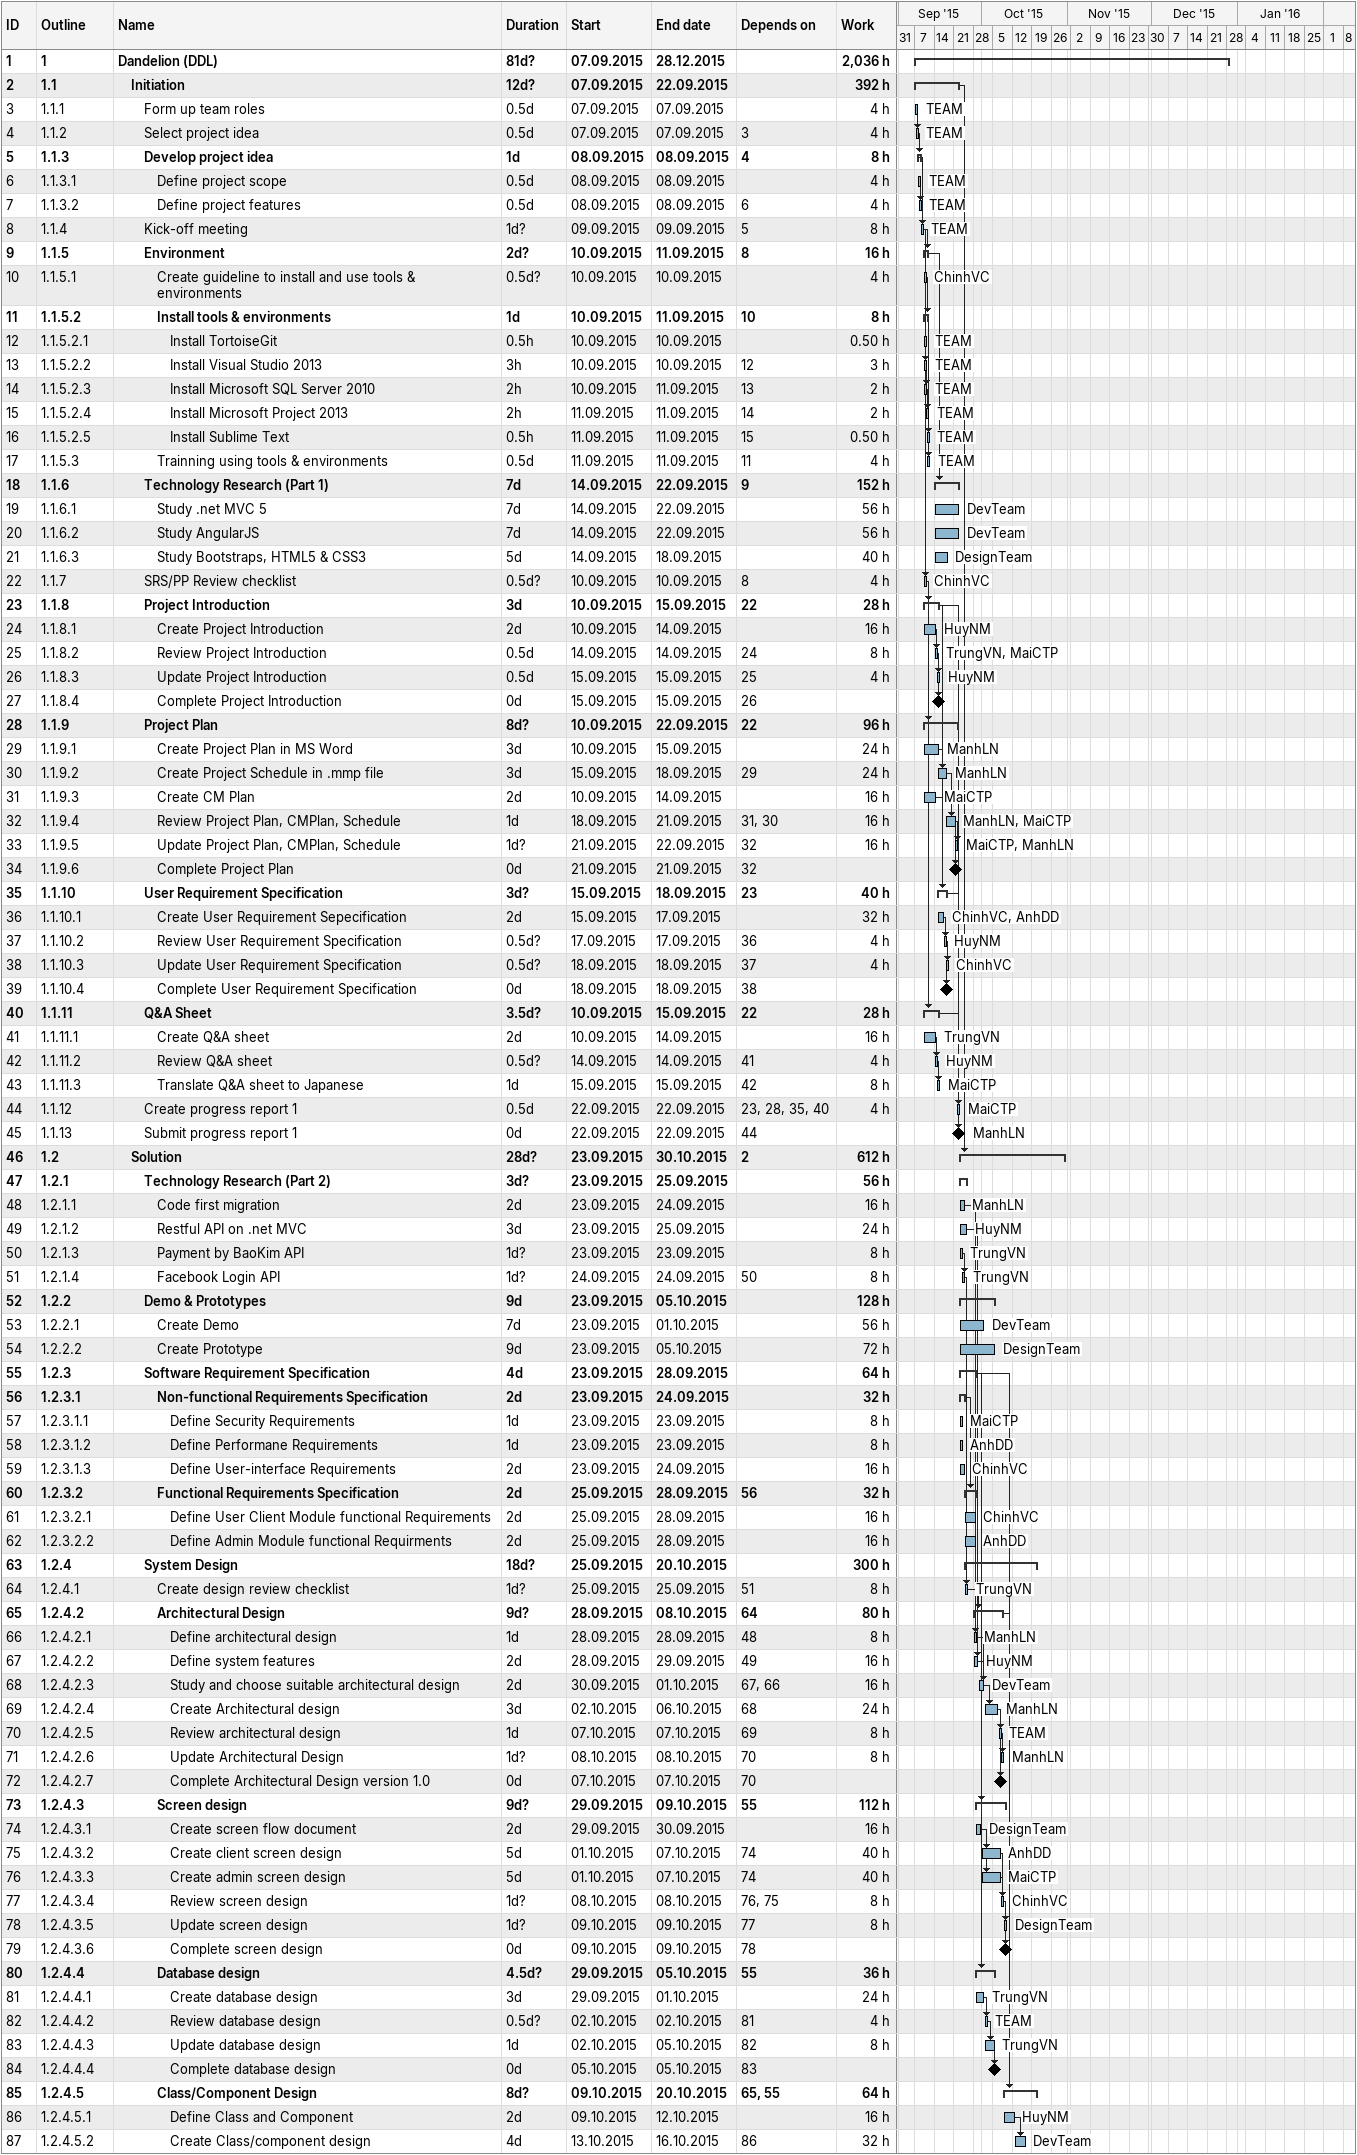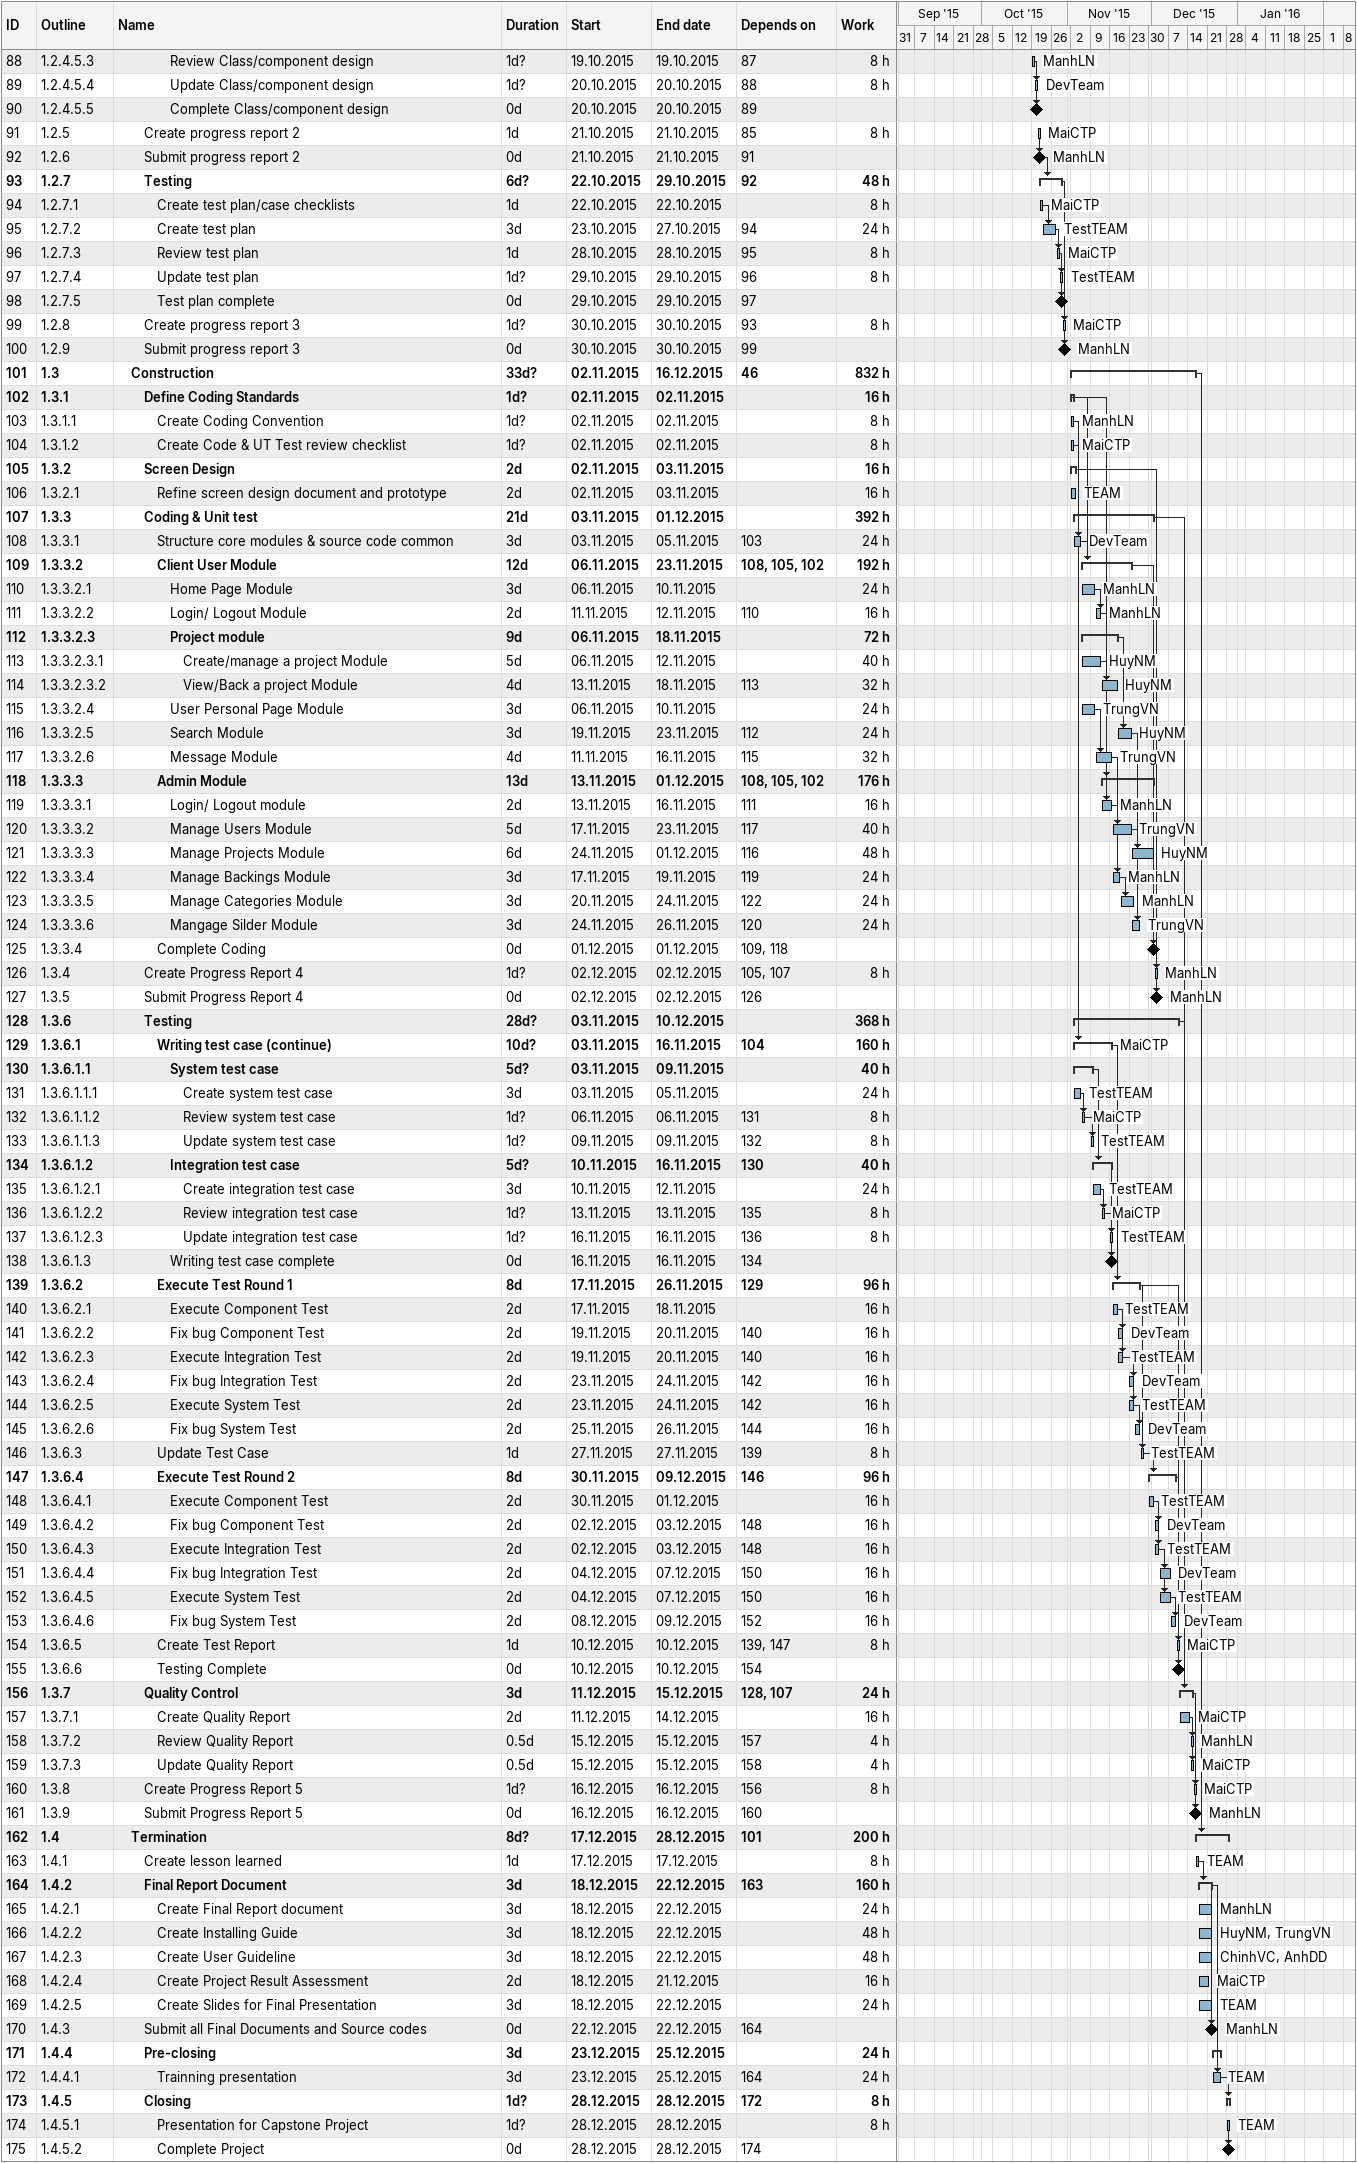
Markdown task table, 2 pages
| ID | WBS | Task | Duration | Start | Finish | Predecessors | Resources | Work (h) |
|---|---|---|---|---|---|---|---|---|
| 1 | 1 | **Dandelion (DDL)** | 81d? | 2015-09-07 | 2015-12-28 |  |  | 2036 |
| 2 | 1.1 | **Initiation** | 12d? | 2015-09-07 | 2015-09-22 |  |  | 392 |
| 3 | 1.1.1 | Form up team roles | 0.5d | 2015-09-07 | 2015-09-07 |  | TEAM | 4 |
| 4 | 1.1.2 | Select project idea | 0.5d | 2015-09-07 | 2015-09-07 | 3 | TEAM | 4 |
| 5 | 1.1.3 | **Develop project idea** | 1d | 2015-09-08 | 2015-09-08 | 4 |  | 8 |
| 6 | 1.1.3.1 | Define project scope | 0.5d | 2015-09-08 | 2015-09-08 |  | TEAM | 4 |
| 7 | 1.1.3.2 | Define project features | 0.5d | 2015-09-08 | 2015-09-08 | 6 | TEAM | 4 |
| 8 | 1.1.4 | Kick-off meeting | 1d? | 2015-09-09 | 2015-09-09 | 5 | TEAM | 8 |
| 9 | 1.1.5 | **Environment** | 2d? | 2015-09-10 | 2015-09-11 | 8 |  | 16 |
| 10 | 1.1.5.1 | Create guideline to install and use tools & environments | 0.5d? | 2015-09-10 | 2015-09-10 |  | ChinhVC | 4 |
| 11 | 1.1.5.2 | **Install tools & environments** | 1d | 2015-09-10 | 2015-09-11 | 10 |  | 8 |
| 12 | 1.1.5.2.1 | Install TortoiseGit | 0.5h | 2015-09-10 | 2015-09-10 |  | TEAM | 0.50 |
| 13 | 1.1.5.2.2 | Install Visual Studio 2013 | 3h | 2015-09-10 | 2015-09-10 | 12 | TEAM | 3 |
| 14 | 1.1.5.2.3 | Install Microsoft SQL Server 2010 | 2h | 2015-09-10 | 2015-09-11 | 13 | TEAM | 2 |
| 15 | 1.1.5.2.4 | Install Microsoft Project 2013 | 2h | 2015-09-11 | 2015-09-11 | 14 | TEAM | 2 |
| 16 | 1.1.5.2.5 | Install Sublime Text | 0.5h | 2015-09-11 | 2015-09-11 | 15 | TEAM | 0.50 |
| 17 | 1.1.5.3 | Trainning using tools & environments | 0.5d | 2015-09-11 | 2015-09-11 | 11 | TEAM | 4 |
| 18 | 1.1.6 | **Technology Research (Part 1)** | 7d | 2015-09-14 | 2015-09-22 | 9 |  | 152 |
| 19 | 1.1.6.1 | Study .net MVC 5 | 7d | 2015-09-14 | 2015-09-22 |  | DevTeam | 56 |
| 20 | 1.1.6.2 | Study AngularJS | 7d | 2015-09-14 | 2015-09-22 |  | DevTeam | 56 |
| 21 | 1.1.6.3 | Study Bootstraps, HTML5 & CSS3 | 5d | 2015-09-14 | 2015-09-18 |  | DesignTeam | 40 |
| 22 | 1.1.7 | SRS/PP Review checklist | 0.5d? | 2015-09-10 | 2015-09-10 | 8 | ChinhVC | 4 |
| 23 | 1.1.8 | **Project Introduction** | 3d | 2015-09-10 | 2015-09-15 | 22 |  | 28 |
| 24 | 1.1.8.1 | Create Project Introduction | 2d | 2015-09-10 | 2015-09-14 |  | HuyNM | 16 |
| 25 | 1.1.8.2 | Review Project Introduction | 0.5d | 2015-09-14 | 2015-09-14 | 24 | TrungVN, MaiCTP | 8 |
| 26 | 1.1.8.3 | Update Project Introduction | 0.5d | 2015-09-15 | 2015-09-15 | 25 | HuyNM | 4 |
| 27 | 1.1.8.4 | Complete Project Introduction | 0d | 2015-09-15 | 2015-09-15 | 26 |  |  |
| 28 | 1.1.9 | **Project Plan** | 8d? | 2015-09-10 | 2015-09-22 | 22 |  | 96 |
| 29 | 1.1.9.1 | Create Project Plan in MS Word | 3d | 2015-09-10 | 2015-09-15 |  | ManhLN | 24 |
| 30 | 1.1.9.2 | Create Project Schedule in .mmp file | 3d | 2015-09-15 | 2015-09-18 | 29 | ManhLN | 24 |
| 31 | 1.1.9.3 | Create CM Plan | 2d | 2015-09-10 | 2015-09-14 |  | MaiCTP | 16 |
| 32 | 1.1.9.4 | Review Project Plan, CMPlan, Schedule | 1d | 2015-09-18 | 2015-09-21 | 31, 30 | ManhLN, MaiCTP | 16 |
| 33 | 1.1.9.5 | Update Project Plan, CMPlan, Schedule | 1d? | 2015-09-21 | 2015-09-22 | 32 | MaiCTP, ManhLN | 16 |
| 34 | 1.1.9.6 | Complete Project Plan | 0d | 2015-09-21 | 2015-09-21 | 32 |  |  |
| 35 | 1.1.10 | **User Requirement Specification** | 3d? | 2015-09-15 | 2015-09-18 | 23 |  | 40 |
| 36 | 1.1.10.1 | Create User Requirement Sepecification | 2d | 2015-09-15 | 2015-09-17 |  | ChinhVC, AnhDD | 32 |
| 37 | 1.1.10.2 | Review User Requirement Specification | 0.5d? | 2015-09-17 | 2015-09-17 | 36 | HuyNM | 4 |
| 38 | 1.1.10.3 | Update User Requirement Specification | 0.5d? | 2015-09-18 | 2015-09-18 | 37 | ChinhVC | 4 |
| 39 | 1.1.10.4 | Complete User Requirement Specification | 0d | 2015-09-18 | 2015-09-18 | 38 |  |  |
| 40 | 1.1.11 | **Q&A Sheet** | 3.5d? | 2015-09-10 | 2015-09-15 | 22 |  | 28 |
| 41 | 1.1.11.1 | Create Q&A sheet | 2d | 2015-09-10 | 2015-09-14 |  | TrungVN | 16 |
| 42 | 1.1.11.2 | Review Q&A sheet | 0.5d? | 2015-09-14 | 2015-09-14 | 41 | HuyNM | 4 |
| 43 | 1.1.11.3 | Translate Q&A sheet to Japanese | 1d | 2015-09-15 | 2015-09-15 | 42 | MaiCTP | 8 |
| 44 | 1.1.12 | Create progress report 1 | 0.5d | 2015-09-22 | 2015-09-22 | 23, 28, 35, 40 | MaiCTP | 4 |
| 45 | 1.1.13 | Submit progress report 1 | 0d | 2015-09-22 | 2015-09-22 | 44 | ManhLN |  |
| 46 | 1.2 | **Solution** | 28d? | 2015-09-23 | 2015-10-30 | 2 |  | 612 |
| 47 | 1.2.1 | **Technology Research (Part 2)** | 3d? | 2015-09-23 | 2015-09-25 |  |  | 56 |
| 48 | 1.2.1.1 | Code first migration | 2d | 2015-09-23 | 2015-09-24 |  | ManhLN | 16 |
| 49 | 1.2.1.2 | Restful API on .net MVC | 3d | 2015-09-23 | 2015-09-25 |  | HuyNM | 24 |
| 50 | 1.2.1.3 | Payment by BaoKim API | 1d? | 2015-09-23 | 2015-09-23 |  | TrungVN | 8 |
| 51 | 1.2.1.4 | Facebook Login API | 1d? | 2015-09-24 | 2015-09-24 | 50 | TrungVN | 8 |
| 52 | 1.2.2 | **Demo & Prototypes** | 9d | 2015-09-23 | 2015-10-05 |  |  | 128 |
| 53 | 1.2.2.1 | Create Demo | 7d | 2015-09-23 | 2015-10-01 |  | DevTeam | 56 |
| 54 | 1.2.2.2 | Create Prototype | 9d | 2015-09-23 | 2015-10-05 |  | DesignTeam | 72 |
| 55 | 1.2.3 | **Software Requirement Specification** | 4d | 2015-09-23 | 2015-09-28 |  |  | 64 |
| 56 | 1.2.3.1 | **Non-functional Requirements Specification** | 2d | 2015-09-23 | 2015-09-24 |  |  | 32 |
| 57 | 1.2.3.1.1 | Define Security Requirements | 1d | 2015-09-23 | 2015-09-23 |  | MaiCTP | 8 |
| 58 | 1.2.3.1.2 | Define Performane Requirements | 1d | 2015-09-23 | 2015-09-23 |  | AnhDD | 8 |
| 59 | 1.2.3.1.3 | Define User-interface Requirements | 2d | 2015-09-23 | 2015-09-24 |  | ChinhVC | 16 |
| 60 | 1.2.3.2 | **Functional Requirements Specification** | 2d | 2015-09-25 | 2015-09-28 | 56 |  | 32 |
| 61 | 1.2.3.2.1 | Define User Client Module functional Requirements | 2d | 2015-09-25 | 2015-09-28 |  | ChinhVC | 16 |
| 62 | 1.2.3.2.2 | Define Admin Module functional Requirments | 2d | 2015-09-25 | 2015-09-28 |  | AnhDD | 16 |
| 63 | 1.2.4 | **System Design** | 18d? | 2015-09-25 | 2015-10-20 |  |  | 300 |
| 64 | 1.2.4.1 | Create design review checklist | 1d? | 2015-09-25 | 2015-09-25 | 51 | TrungVN | 8 |
| 65 | 1.2.4.2 | **Architectural Design** | 9d? | 2015-09-28 | 2015-10-08 | 64 |  | 80 |
| 66 | 1.2.4.2.1 | Define architectural design | 1d | 2015-09-28 | 2015-09-28 | 48 | ManhLN | 8 |
| 67 | 1.2.4.2.2 | Define system features | 2d | 2015-09-28 | 2015-09-29 | 49 | HuyNM | 16 |
| 68 | 1.2.4.2.3 | Study and choose suitable architectural design | 2d | 2015-09-30 | 2015-10-01 | 67, 66 | DevTeam | 16 |
| 69 | 1.2.4.2.4 | Create Architectural design | 3d | 2015-10-02 | 2015-10-06 | 68 | ManhLN | 24 |
| 70 | 1.2.4.2.5 | Review architectural design | 1d | 2015-10-07 | 2015-10-07 | 69 | TEAM | 8 |
| 71 | 1.2.4.2.6 | Update Architectural Design | 1d? | 2015-10-08 | 2015-10-08 | 70 | ManhLN | 8 |
| 72 | 1.2.4.2.7 | Complete Architectural Design version 1.0 | 0d | 2015-10-07 | 2015-10-07 | 70 |  |  |
| 73 | 1.2.4.3 | **Screen design** | 9d? | 2015-09-29 | 2015-10-09 | 55 |  | 112 |
| 74 | 1.2.4.3.1 | Create screen flow document | 2d | 2015-09-29 | 2015-09-30 |  | DesignTeam | 16 |
| 75 | 1.2.4.3.2 | Create client screen design | 5d | 2015-10-01 | 2015-10-07 | 74 | AnhDD | 40 |
| 76 | 1.2.4.3.3 | Create admin screen design | 5d | 2015-10-01 | 2015-10-07 | 74 | MaiCTP | 40 |
| 77 | 1.2.4.3.4 | Review screen design | 1d? | 2015-10-08 | 2015-10-08 | 76, 75 | ChinhVC | 8 |
| 78 | 1.2.4.3.5 | Update screen design | 1d? | 2015-10-09 | 2015-10-09 | 77 | DesignTeam | 8 |
| 79 | 1.2.4.3.6 | Complete screen design | 0d | 2015-10-09 | 2015-10-09 | 78 |  |  |
| 80 | 1.2.4.4 | **Database design** | 4.5d? | 2015-09-29 | 2015-10-05 | 55 |  | 36 |
| 81 | 1.2.4.4.1 | Create database design | 3d | 2015-09-29 | 2015-10-01 |  | TrungVN | 24 |
| 82 | 1.2.4.4.2 | Review database design | 0.5d? | 2015-10-02 | 2015-10-02 | 81 | TEAM | 4 |
| 83 | 1.2.4.4.3 | Update database design | 1d | 2015-10-02 | 2015-10-05 | 82 | TrungVN | 8 |
| 84 | 1.2.4.4.4 | Complete database design | 0d | 2015-10-05 | 2015-10-05 | 83 |  |  |
| 85 | 1.2.4.5 | **Class/Component Design** | 8d? | 2015-10-09 | 2015-10-20 | 65, 55 |  | 64 |
| 86 | 1.2.4.5.1 | Define Class and Component | 2d | 2015-10-09 | 2015-10-12 |  | HuyNM | 16 |
| 87 | 1.2.4.5.2 | Create Class/component design | 4d | 2015-10-13 | 2015-10-16 | 86 | DevTeam | 32 |
| 88 | 1.2.4.5.3 | Review Class/component design | 1d? | 2015-10-19 | 2015-10-19 | 87 | ManhLN | 8 |
| 89 | 1.2.4.5.4 | Update Class/component design | 1d? | 2015-10-20 | 2015-10-20 | 88 | DevTeam | 8 |
| 90 | 1.2.4.5.5 | Complete Class/component design | 0d | 2015-10-20 | 2015-10-20 | 89 |  |  |
| 91 | 1.2.5 | Create progress report 2 | 1d | 2015-10-21 | 2015-10-21 | 85 | MaiCTP | 8 |
| 92 | 1.2.6 | Submit progress report 2 | 0d | 2015-10-21 | 2015-10-21 | 91 | ManhLN |  |
| 93 | 1.2.7 | **Testing** | 6d? | 2015-10-22 | 2015-10-29 | 92 |  | 48 |
| 94 | 1.2.7.1 | Create test plan/case checklists | 1d | 2015-10-22 | 2015-10-22 |  | MaiCTP | 8 |
| 95 | 1.2.7.2 | Create test plan | 3d | 2015-10-23 | 2015-10-27 | 94 | TestTEAM | 24 |
| 96 | 1.2.7.3 | Review test plan | 1d | 2015-10-28 | 2015-10-28 | 95 | MaiCTP | 8 |
| 97 | 1.2.7.4 | Update test plan | 1d? | 2015-10-29 | 2015-10-29 | 96 | TestTEAM | 8 |
| 98 | 1.2.7.5 | Test plan complete | 0d | 2015-10-29 | 2015-10-29 | 97 |  |  |
| 99 | 1.2.8 | Create progress report 3 | 1d? | 2015-10-30 | 2015-10-30 | 93 | MaiCTP | 8 |
| 100 | 1.2.9 | Submit progress report 3 | 0d | 2015-10-30 | 2015-10-30 | 99 | ManhLN |  |
| 101 | 1.3 | **Construction** | 33d? | 2015-11-02 | 2015-12-16 | 46 |  | 832 |
| 102 | 1.3.1 | **Define Coding Standards** | 1d? | 2015-11-02 | 2015-11-02 |  |  | 16 |
| 103 | 1.3.1.1 | Create Coding Convention | 1d? | 2015-11-02 | 2015-11-02 |  | ManhLN | 8 |
| 104 | 1.3.1.2 | Create Code & UT Test review checklist | 1d? | 2015-11-02 | 2015-11-02 |  | MaiCTP | 8 |
| 105 | 1.3.2 | **Screen Design** | 2d | 2015-11-02 | 2015-11-03 |  |  | 16 |
| 106 | 1.3.2.1 | Refine screen design document and prototype | 2d | 2015-11-02 | 2015-11-03 |  | TEAM | 16 |
| 107 | 1.3.3 | **Coding & Unit test** | 21d | 2015-11-03 | 2015-12-01 |  |  | 392 |
| 108 | 1.3.3.1 | Structure core modules & source code common | 3d | 2015-11-03 | 2015-11-05 | 103 | DevTeam | 24 |
| 109 | 1.3.3.2 | **Client User Module** | 12d | 2015-11-06 | 2015-11-23 | 108, 105, 102 |  | 192 |
| 110 | 1.3.3.2.1 | Home Page Module | 3d | 2015-11-06 | 2015-11-10 |  | ManhLN | 24 |
| 111 | 1.3.3.2.2 | Login/ Logout Module | 2d | 2015-11-11 | 2015-11-12 | 110 | ManhLN | 16 |
| 112 | 1.3.3.2.3 | **Project module** | 9d | 2015-11-06 | 2015-11-18 |  |  | 72 |
| 113 | 1.3.3.2.3.1 | Create/manage a project Module | 5d | 2015-11-06 | 2015-11-12 |  | HuyNM | 40 |
| 114 | 1.3.3.2.3.2 | View/Back a project Module | 4d | 2015-11-13 | 2015-11-18 | 113 | HuyNM | 32 |
| 115 | 1.3.3.2.4 | User Personal Page Module | 3d | 2015-11-06 | 2015-11-10 |  | TrungVN | 24 |
| 116 | 1.3.3.2.5 | Search Module | 3d | 2015-11-19 | 2015-11-23 | 112 | HuyNM | 24 |
| 117 | 1.3.3.2.6 | Message Module | 4d | 2015-11-11 | 2015-11-16 | 115 | TrungVN | 32 |
| 118 | 1.3.3.3 | **Admin Module** | 13d | 2015-11-13 | 2015-12-01 | 108, 105, 102 |  | 176 |
| 119 | 1.3.3.3.1 | Login/ Logout module | 2d | 2015-11-13 | 2015-11-16 | 111 | ManhLN | 16 |
| 120 | 1.3.3.3.2 | Manage Users Module | 5d | 2015-11-17 | 2015-11-23 | 117 | TrungVN | 40 |
| 121 | 1.3.3.3.3 | Manage Projects Module | 6d | 2015-11-24 | 2015-12-01 | 116 | HuyNM | 48 |
| 122 | 1.3.3.3.4 | Manage Backings Module | 3d | 2015-11-17 | 2015-11-19 | 119 | ManhLN | 24 |
| 123 | 1.3.3.3.5 | Manage Categories Module | 3d | 2015-11-20 | 2015-11-24 | 122 | ManhLN | 24 |
| 124 | 1.3.3.3.6 | Mangage Silder Module | 3d | 2015-11-24 | 2015-11-26 | 120 | TrungVN | 24 |
| 125 | 1.3.3.4 | Complete Coding | 0d | 2015-12-01 | 2015-12-01 | 109, 118 |  |  |
| 126 | 1.3.4 | Create Progress Report 4 | 1d? | 2015-12-02 | 2015-12-02 | 105, 107 | ManhLN | 8 |
| 127 | 1.3.5 | Submit Progress Report 4 | 0d | 2015-12-02 | 2015-12-02 | 126 | ManhLN |  |
| 128 | 1.3.6 | **Testing** | 28d? | 2015-11-03 | 2015-12-10 |  |  | 368 |
| 129 | 1.3.6.1 | **Writing test case (continue)** | 10d? | 2015-11-03 | 2015-11-16 | 104 | MaiCTP | 160 |
| 130 | 1.3.6.1.1 | **System test case** | 5d? | 2015-11-03 | 2015-11-09 |  |  | 40 |
| 131 | 1.3.6.1.1.1 | Create system test case | 3d | 2015-11-03 | 2015-11-05 |  | TestTEAM | 24 |
| 132 | 1.3.6.1.1.2 | Review system test case | 1d? | 2015-11-06 | 2015-11-06 | 131 | MaiCTP | 8 |
| 133 | 1.3.6.1.1.3 | Update system test case | 1d? | 2015-11-09 | 2015-11-09 | 132 | TestTEAM | 8 |
| 134 | 1.3.6.1.2 | **Integration test case** | 5d? | 2015-11-10 | 2015-11-16 | 130 |  | 40 |
| 135 | 1.3.6.1.2.1 | Create integration test case | 3d | 2015-11-10 | 2015-11-12 |  | TestTEAM | 24 |
| 136 | 1.3.6.1.2.2 | Review integration test case | 1d? | 2015-11-13 | 2015-11-13 | 135 | MaiCTP | 8 |
| 137 | 1.3.6.1.2.3 | Update integration test case | 1d? | 2015-11-16 | 2015-11-16 | 136 | TestTEAM | 8 |
| 138 | 1.3.6.1.3 | Writing test case complete | 0d | 2015-11-16 | 2015-11-16 | 134 |  |  |
| 139 | 1.3.6.2 | **Execute Test Round 1** | 8d | 2015-11-17 | 2015-11-26 | 129 |  | 96 |
| 140 | 1.3.6.2.1 | Execute Component Test | 2d | 2015-11-17 | 2015-11-18 |  | TestTEAM | 16 |
| 141 | 1.3.6.2.2 | Fix bug Component Test | 2d | 2015-11-19 | 2015-11-20 | 140 | DevTeam | 16 |
| 142 | 1.3.6.2.3 | Execute Integration Test | 2d | 2015-11-19 | 2015-11-20 | 140 | TestTEAM | 16 |
| 143 | 1.3.6.2.4 | Fix bug Integration Test | 2d | 2015-11-23 | 2015-11-24 | 142 | DevTeam | 16 |
| 144 | 1.3.6.2.5 | Execute System Test | 2d | 2015-11-23 | 2015-11-24 | 142 | TestTEAM | 16 |
| 145 | 1.3.6.2.6 | Fix bug System Test | 2d | 2015-11-25 | 2015-11-26 | 144 | DevTeam | 16 |
| 146 | 1.3.6.3 | Update Test Case | 1d | 2015-11-27 | 2015-11-27 | 139 | TestTEAM | 8 |
| 147 | 1.3.6.4 | **Execute Test Round 2** | 8d | 2015-11-30 | 2015-12-09 | 146 |  | 96 |
| 148 | 1.3.6.4.1 | Execute Component Test | 2d | 2015-11-30 | 2015-12-01 |  | TestTEAM | 16 |
| 149 | 1.3.6.4.2 | Fix bug Component Test | 2d | 2015-12-02 | 2015-12-03 | 148 | DevTeam | 16 |
| 150 | 1.3.6.4.3 | Execute Integration Test | 2d | 2015-12-02 | 2015-12-03 | 148 | TestTEAM | 16 |
| 151 | 1.3.6.4.4 | Fix bug Integration Test | 2d | 2015-12-04 | 2015-12-07 | 150 | DevTeam | 16 |
| 152 | 1.3.6.4.5 | Execute System Test | 2d | 2015-12-04 | 2015-12-07 | 150 | TestTEAM | 16 |
| 153 | 1.3.6.4.6 | Fix bug System Test | 2d | 2015-12-08 | 2015-12-09 | 152 | DevTeam | 16 |
| 154 | 1.3.6.5 | Create Test Report | 1d | 2015-12-10 | 2015-12-10 | 139, 147 | MaiCTP | 8 |
| 155 | 1.3.6.6 | Testing Complete | 0d | 2015-12-10 | 2015-12-10 | 154 |  |  |
| 156 | 1.3.7 | **Quality Control** | 3d | 2015-12-11 | 2015-12-15 | 128, 107 |  | 24 |
| 157 | 1.3.7.1 | Create Quality Report | 2d | 2015-12-11 | 2015-12-14 |  | MaiCTP | 16 |
| 158 | 1.3.7.2 | Review Quality Report | 0.5d | 2015-12-15 | 2015-12-15 | 157 | ManhLN | 4 |
| 159 | 1.3.7.3 | Update Quality Report | 0.5d | 2015-12-15 | 2015-12-15 | 158 | MaiCTP | 4 |
| 160 | 1.3.8 | Create Progress Report 5 | 1d? | 2015-12-16 | 2015-12-16 | 156 | MaiCTP | 8 |
| 161 | 1.3.9 | Submit Progress Report 5 | 0d | 2015-12-16 | 2015-12-16 | 160 | ManhLN |  |
| 162 | 1.4 | **Termination** | 8d? | 2015-12-17 | 2015-12-28 | 101 |  | 200 |
| 163 | 1.4.1 | Create lesson learned | 1d | 2015-12-17 | 2015-12-17 |  | TEAM | 8 |
| 164 | 1.4.2 | **Final Report Document** | 3d | 2015-12-18 | 2015-12-22 | 163 |  | 160 |
| 165 | 1.4.2.1 | Create Final Report document | 3d | 2015-12-18 | 2015-12-22 |  | ManhLN | 24 |
| 166 | 1.4.2.2 | Create Installing Guide | 3d | 2015-12-18 | 2015-12-22 |  | HuyNM, TrungVN | 48 |
| 167 | 1.4.2.3 | Create User Guideline | 3d | 2015-12-18 | 2015-12-22 |  | ChinhVC, AnhDD | 48 |
| 168 | 1.4.2.4 | Create Project Result Assessment | 2d | 2015-12-18 | 2015-12-21 |  | MaiCTP | 16 |
| 169 | 1.4.2.5 | Create Slides for Final Presentation | 3d | 2015-12-18 | 2015-12-22 |  | TEAM | 24 |
| 170 | 1.4.3 | Submit all Final Documents and Source codes | 0d | 2015-12-22 | 2015-12-22 | 164 | ManhLN |  |
| 171 | 1.4.4 | **Pre-closing** | 3d | 2015-12-23 | 2015-12-25 |  |  | 24 |
| 172 | 1.4.4.1 | Trainning presentation | 3d | 2015-12-23 | 2015-12-25 | 164 | TEAM | 24 |
| 173 | 1.4.5 | **Closing** | 1d? | 2015-12-28 | 2015-12-28 | 172 |  | 8 |
| 174 | 1.4.5.1 | Presentation for Capstone Project | 1d? | 2015-12-28 | 2015-12-28 |  | TEAM | 8 |
| 175 | 1.4.5.2 | Complete Project | 0d | 2015-12-28 | 2015-12-28 | 174 |  |  |
